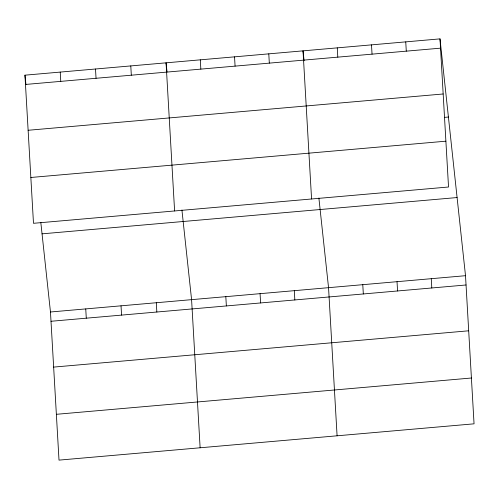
<?xml version="1.0" encoding="UTF-8"?>
<svg xmlns="http://www.w3.org/2000/svg" width="499" height="499" viewBox="0 0 499 499"><rect width="100%" height="100%" fill="white"/><g stroke="black" fill="none" stroke-linecap="round" stroke-linejoin="round"><path stroke-width="0.75" d="M439.993 38.878L448.532 187.006L33.489 223.303L24.95 75.174L439.993 38.878L465.511 275.697L474.05 423.826L59.007 460.122L50.468 311.994L40.806 222.342M25.486 84.456L440.523 48.16M28.125 130.276L443.168 93.98M444.609 117.359L448.414 117.028M30.851 177.482L445.888 141.186M42.047 233.844L457.09 197.548M50.468 311.994L465.511 275.697M51.004 321.275L466.047 284.979M53.649 367.096L468.686 330.8M56.368 414.307L471.405 378.011M304.103 60.816L303.024 50.854L311.569 198.982M318.886 198.022L328.548 287.673L337.087 435.808M167.053 72.024L166.061 62.83L174.606 210.965M181.923 209.998L191.585 299.656L200.124 447.784M24.95 75.174L25.942 84.368M431.267 278.692L431.803 287.979M405.749 41.872L406.286 51.154M397.029 281.686L397.56 290.973M371.506 44.866L372.042 54.148M362.785 284.68L363.322 293.967M337.268 47.86L337.804 57.142M294.304 290.668L294.84 299.955M268.786 53.848L269.323 63.13M260.066 293.662L260.597 302.949M234.542 56.842L235.079 66.13M225.822 296.656L226.359 305.943M200.305 59.836L200.841 69.124M156.306 302.737L156.842 312.025M130.788 65.918L131.318 75.199M121.026 305.825L121.563 315.106M95.509 68.999L96.045 78.287M85.747 308.906L86.283 318.194M60.229 72.087L60.766 81.374"/></g></svg>
